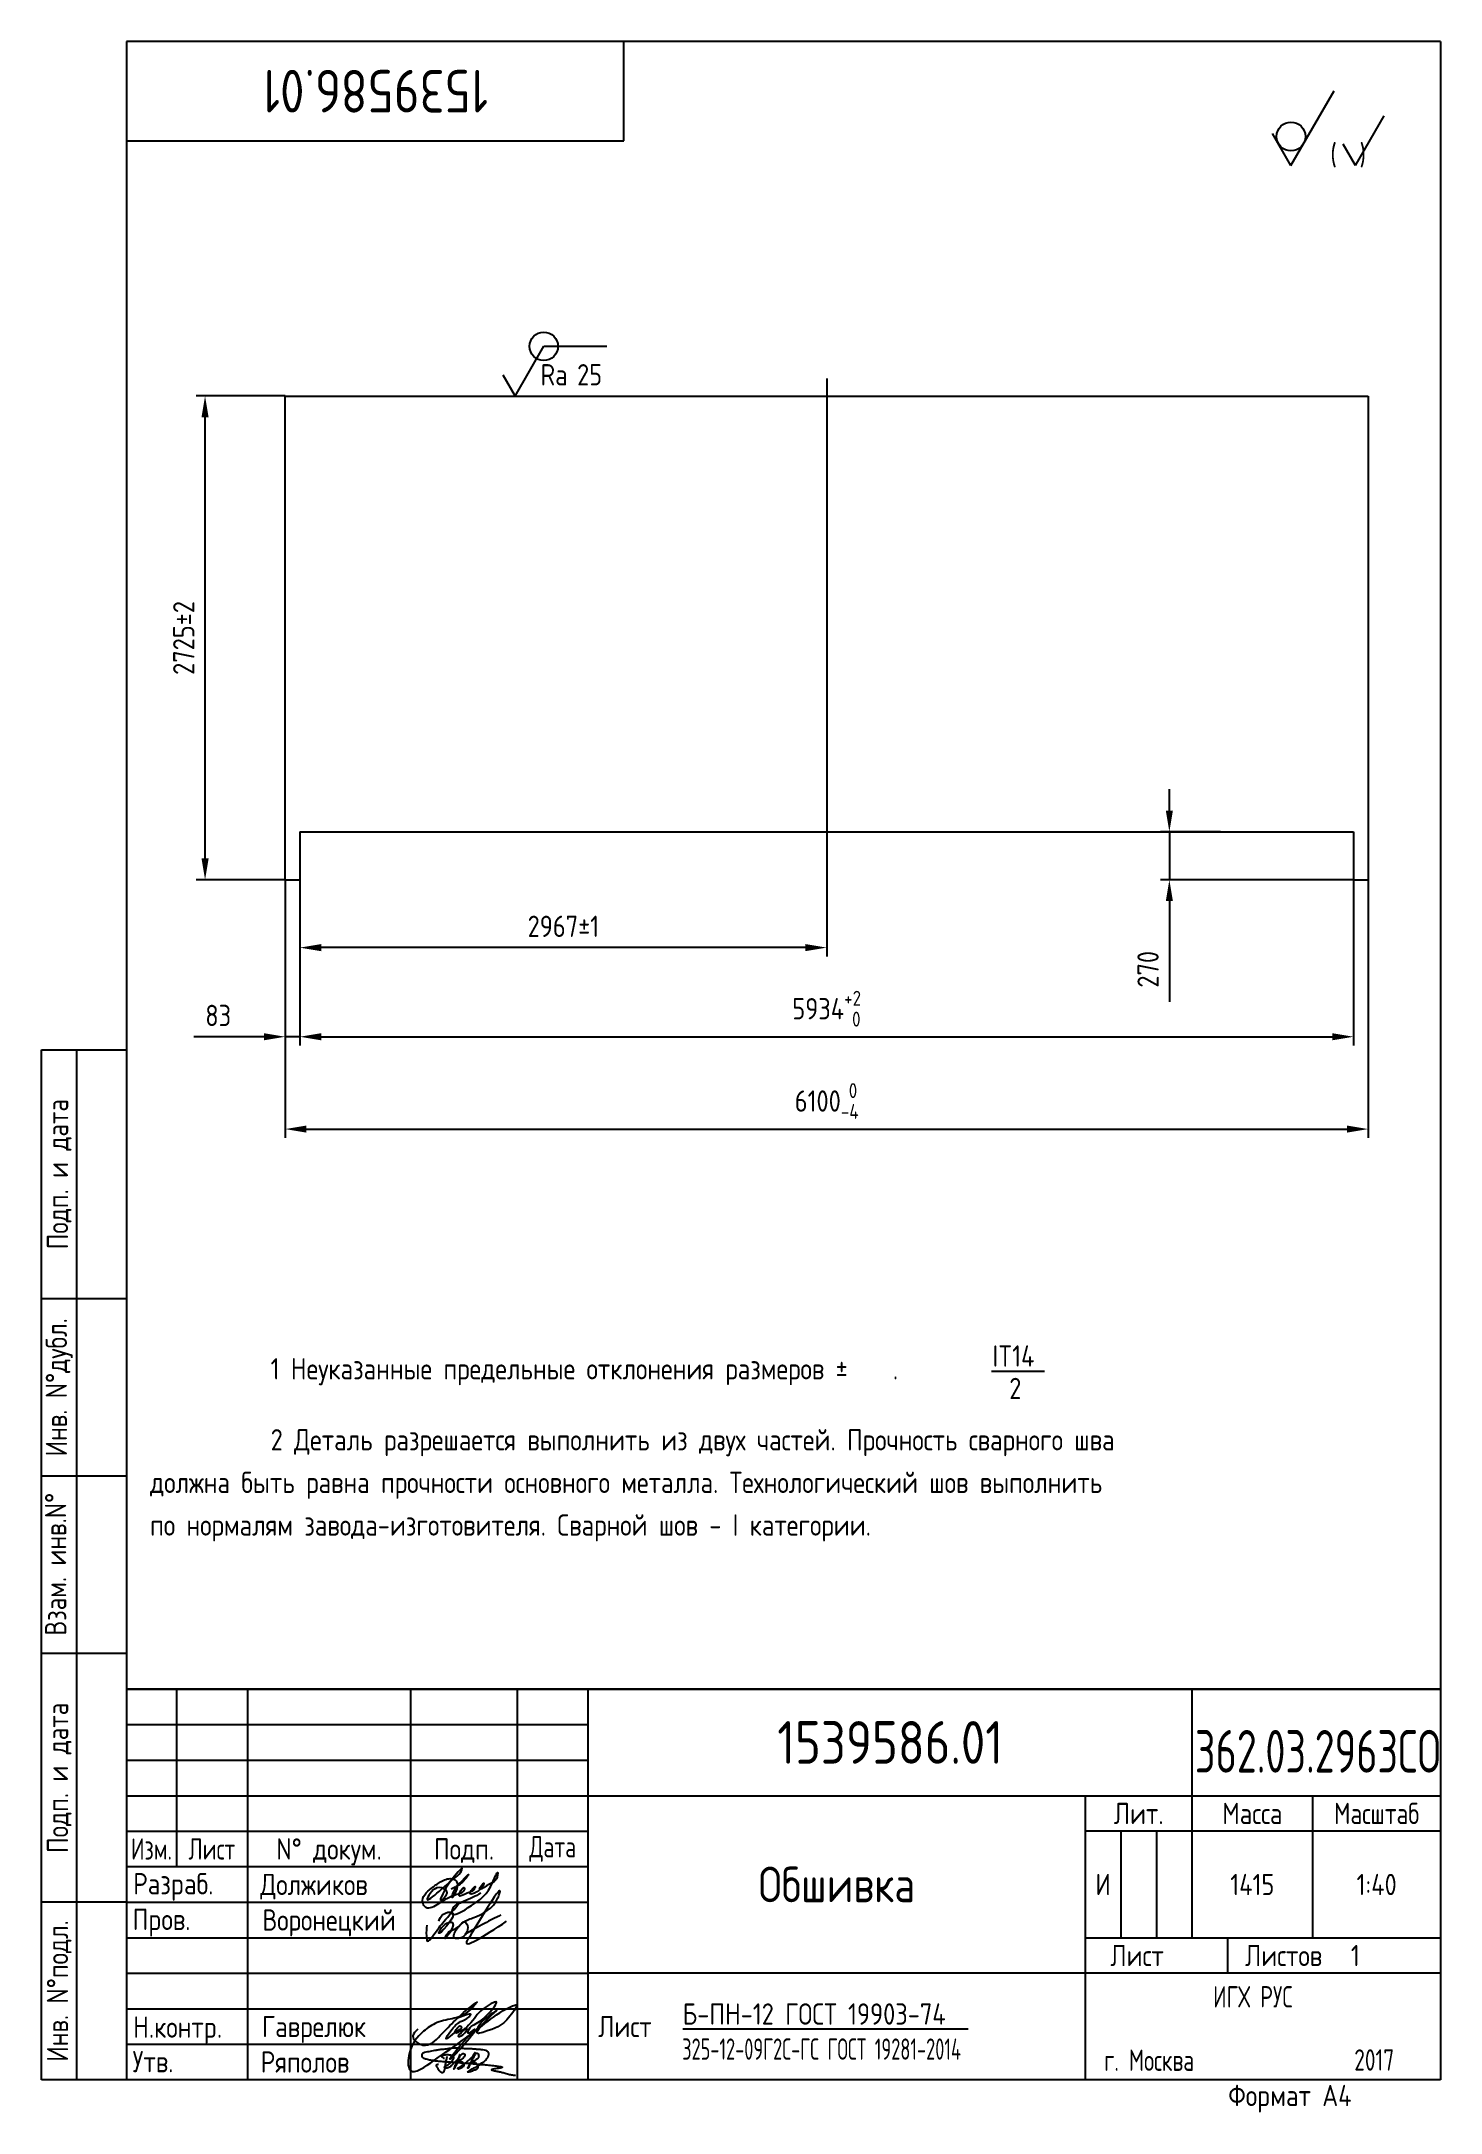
# Paper-space layout 'A4_protect' of a CAD drawing. Header units: millimetres. Extents: x 254 to 451, y 0 to 292.
# The model-space entities are those that its viewports show. They can reach past a viewport. Long polylines and large blocks are cut down to what shows.
import ezdxf
from ezdxf.enums import TextEntityAlignment as Align

# ---------------------------------------------------------------- set-up
doc = ezdxf.new("R2010")
doc.units = ezdxf.units.MM
doc.header["$LTSCALE"] = 0.3
doc.linetypes.add('CENTER', pattern=[50.8, 31.75, -6.35, 6.35, -6.35])
for name, color, linetype in [('Bord', 1, 'Continuous'), ('Cen', 5, 'CENTER'), ('Cont', 6, 'Continuous'), ('Dim', 7, 'Continuous'), ('Text', 3, 'Continuous'), ('Textb', 6, 'Continuous'), ('Vporti', 7, 'Continuous')]:
    doc.layers.add(name, color=color, linetype=linetype)
doc.layers.get('Vporti').off()
doc.styles.add('Style1', font='romans.shx', dxfattribs={"width": 0.8})
doc.dimstyles.new('Lin_40', dxfattribs={"dimscale": 40, "dimtxt": 3, "dimasz": 3, "dimexe": 1.25, "dimexo": 0, "dimgap": 1.5, "dimtad": 1, "dimtxsty": 'Style1', "dimcen": 2.5, "dimclrt": 3, "dimadec": 0, "dimazin": 0, "dimtfac": 1, "dimtmove": 0, "dimatfit": 3, "dimldrblk": 'DOT', "dimfxl": 1, "dimarcsym": 0})

# ---------------------------------------------------------------- blocks, each defined once
blk = doc.blocks.new('A4')
at = {"layer": 'Bord'}
for p, q in [((20, 55), (85, 55)), ((20, 50), (85, 50)), ((20, 45), (85, 45)), ((160, 40), (160, 25)), ((165, 40), (165, 25)), ((20, 30), (85, 30)), ((20, 25), (85, 25)), ((20, 20), (85, 20)), ((20, 15), (85, 15)), ((20, 10), (85, 10))]:
    blk.add_line(p, q, dxfattribs=at)
at = {"layer": 'Cont'}
for p, q in [((205, 292), (20, 292)), ((20, 292), (20, 5)), ((90, 278), (90, 292)), ((205, 292), (205, 5)), ((20, 278), (90, 278)), ((8, 5), (8, 150)), ((8, 150), (20, 150)), ((13, 5), (13, 150)), ((8, 115), (20, 115)), ((20, 90), (8, 90)), ((20, 65), (8, 65)), ((205, 60), (20, 60)), ((20, 60), (205, 60)), ((27, 60), (27, 35)), ((37, 60), (37, 5)), ((60, 5), (60, 60)), ((75, 60), (75, 5)), ((85, 5), (85, 60)), ((170, 60), (170, 25)), ((85, 45), (205, 45)), ((155, 5), (155, 45)), ((187, 25), (187, 45)), ((20, 40), (85, 40)), ((205, 40), (155, 40)), ((85, 35), (20, 35)), ((20, 30), (8, 30)), ((155, 25), (205, 25)), ((175, 25), (175, 20)), ((205, 20), (85, 20)), ((20, 5), (8, 5)), ((205, 5), (20, 5))]:
    blk.add_line(p, q, dxfattribs=at)
at = {"layer": 'Text', "style": 'Style1', "width": 0.8}
for s, p in [('Подп. и дата', (10.5, 132.5)), ('Инв. N%%dдубл.', (10.5, 102.5)), ('Взам. инв.N%%d ', (10, 78.38)), ('Подп. и дата', (10.5, 47.5)), ('Инв. N%%dподл.', (10.5, 17.5))]:
    blk.add_text(s, height=3, rotation=90, dxfattribs=at).set_placement(p, align=Align.MIDDLE)
at = {"layer": 'Text', "style": 'Style1'}
for s, width, p in [('Лит.', 0.8, (162.5, 42.5)), ('Масса', 0.8, (178.5, 42.5)), ('Масштаб', 0.75, (196, 42.5)), ('Изм.', 0.7, (23.5, 37.5)), ('Лист', 0.7, (32, 37.5)), ('N%%d докум.', 0.8, (48.5, 37.5)), ('Подп.', 0.8, (67.5, 37.5)), ('Лист', 0.8, (162.27, 22.5)), ('Листов', 0.8, (182.9, 22.5))]:
    blk.add_text(s, height=3, dxfattribs=dict(at, width=width)).set_placement(p, align=Align.MIDDLE_CENTER)
at = {"layer": 'Text', "style": 'Style1', "width": 0.7}
blk.add_text('Дата', height=3, dxfattribs=at).set_placement((80, 37.5), align=Align.MIDDLE)
at = {"layer": 'Text', "style": 'Style1', "width": 0.8}
for s, p in [('Разpаб.', (20.92, 31.1)), ('Пpов.', (20.84, 26.08)), ('Н.контp.', (20.92, 10.92)), ('Утв.', (20.84, 6.06)), ('Фоpмат А4', (175.11, 1.29))]:
    blk.add_text(s, height=3, dxfattribs=at).set_placement(p)
for tag, p in [('ФИО', (39, 31)), ('ФИО', (39, 26)), ('ГОСТ_СОРТАМЕНТА', (98.19, 14)), ('ФИО', (39, 11)), ('ФИО', (39, 6))]:
    blk.add_attdef(tag, p, '', height=3, dxfattribs=at)
for tag, p in [('И', (157.49, 32.5)), ('700', (178.5, 32.5)), ('1:20', (196, 32.5))]:
    blk.add_attdef(tag, text='', height=3, dxfattribs=at).set_placement(p, align=Align.MIDDLE)
blk.add_attdef('Сборочный_чертеж', text='', height=3, dxfattribs=at).set_placement((120, 21.3), align=Align.CENTER)
for tag, p in [('1', (171.12, 22.5)), ('2', (193, 22.5))]:
    blk.add_attdef(tag, text='', height=3, dxfattribs=at).set_placement(p, align=Align.MIDDLE_CENTER)
blk.add_attdef('ЛИСТ', text='', height=3, dxfattribs=at).set_placement((85.99, 12.5), align=Align.MIDDLE_LEFT)
at = {"layer": 'Text', "style": 'Style1', "width": 0.7}
blk.add_attdef('%%OГОСТ_ТЕХ._ТРЕБОВАНИЙ', text='', height=3, dxfattribs=at).set_placement((98.19, 8), align=Align.BOTTOM_LEFT)
at = {"layer": 'Textb', "style": 'Style1', "width": 0.8}
blk.add_attdef('1234567', (81, 290), '', height=6, rotation=180, dxfattribs=at)
blk.add_attdef('1234567', (123.4, 48), '', height=6, dxfattribs=at)
for tag, height, p in [('123ХЯ', 6, (183.62, 48)), ('НАИМЕНОВАНИЕ', 5, (120, 30))]:
    blk.add_attdef(tag, text='', height=height, dxfattribs=at).set_placement(p, align=Align.CENTER)
blk = doc.blocks.new('sherISO_12')
at = {"layer": 'Cont'}
for q in [(-15, -6.96), (-23.66, -12.96)]:
    blk.add_line((-21.06, -17.46), q, dxfattribs=at)
blk.add_circle((-21.06, -13.39), 2.03, dxfattribs=at)
at = {"layer": 'Text'}
for q in [(-7.92, -10.46), (-13.69, -14.46)]:
    blk.add_line((-11.96, -17.46), q, dxfattribs=at)
at = {"layer": 'Text', "style": 'Style1', "width": 0.8}
blk.add_text('(  )', height=3, dxfattribs=at).set_placement((-15.53, -17.46))
blk = doc.blocks.new('A$C3427693D')
at = {"layer": 'Text'}
blk.add_line((0, 3.92), (7.46, 3.92), dxfattribs=at)
at = {"layer": 'Text', "style": 'Style1', "width": 0.8}
for s, p in [('IT14', (0.13, 4.57)), ('2', (2.49, 0))]:
    blk.add_text(s, height=3, dxfattribs=at).set_placement(p)
blk = doc.blocks.new('*D8')
at = {"layer": 'Defpoints', "color": 0, "transparency": 16777216}
for p in [(2019, 2992), (2470, 2992), (2470, 267)]:
    blk.add_point(p, dxfattribs=at)
at = {"layer": 'Dim', "color": 0, "lineweight": -2, "transparency": 16777216}
for p, q in [((2470, 2992), (1969, 2992)), ((2019, 387), (2019, 2872)), ((2470, 267), (1969, 267))]:
    blk.add_line(p, q, dxfattribs=at)
at = {"layer": 'Dim', "color": 0, "transparency": 16777216}
for points in [[(1999, 2872), (2039, 2872), (2019, 2992)], [(1999, 387), (2039, 387), (2019, 267)]]:
    blk.add_solid(points, dxfattribs=at)
at = {"layer": 'Dim', "color": 3, "transparency": 16777216, "insert": (1899, 1629), "char_height": 120, "attachment_point": 5, "rotation": 90, "style": 'Style1'}
blk.add_mtext('2725%%p2', dxfattribs=at)
blk = doc.blocks.new('_Dot')
at = {"color": 0, "linetype": 'ByBlock', "lineweight": -2}
blk.add_line((-0.5, 0), (-1, 0), dxfattribs=at)
at = {"color": 0, "linetype": 'ByBlock', "const_width": 0.5}
blk.add_lwpolyline([(-0.25, 0, 1), (0.25, 0, 1)], format="xyb", close=True, dxfattribs=at)
blk = doc.blocks.new('*D9')
at = {"layer": 'Defpoints', "color": 0, "transparency": 16777216}
for p in [(2553, 267), (5520, 242), (2553, -115)]:
    blk.add_point(p, dxfattribs=at)
at = {"layer": 'Dim', "color": 0, "lineweight": -2, "transparency": 16777216}
for p, q in [((2553, 267), (2553, -165)), ((5520, 242), (5520, -165)), ((5400, -115), (2673, -115))]:
    blk.add_line(p, q, dxfattribs=at)
at = {"layer": 'Dim', "color": 0, "transparency": 16777216}
for points in [[(2673, -95), (2673, -135), (2553, -115)], [(5400, -95), (5400, -135), (5520, -115)]]:
    blk.add_solid(points, dxfattribs=at)
at = {"layer": 'Dim', "color": 3, "transparency": 16777216, "insert": (4037, 5), "char_height": 120, "attachment_point": 5, "style": 'Style1'}
blk.add_mtext('2967%%p1', dxfattribs=at)
blk = doc.blocks.new('*D10')
at = {"layer": 'Defpoints', "color": 0, "transparency": 16777216}
for p in [(2553, 267), (8487, 267), (8487, -617)]:
    blk.add_point(p, dxfattribs=at)
at = {"layer": 'Dim', "color": 0, "lineweight": -2, "transparency": 16777216}
for p, q in [((2553, 267), (2553, -667)), ((8487, 267), (8487, -667)), ((2673, -617), (8367, -617))]:
    blk.add_line(p, q, dxfattribs=at)
at = {"layer": 'Dim', "color": 0, "transparency": 16777216}
for points in [[(2673, -597), (2673, -637), (2553, -617)], [(8367, -597), (8367, -637), (8487, -617)]]:
    blk.add_solid(points, dxfattribs=at)
at = {"layer": 'Dim', "color": 3, "transparency": 16777216, "insert": (5520, -459), "char_height": 120, "attachment_point": 5, "style": 'Style1'}
blk.add_mtext('\\A1;5934{\\H0.7x;\\S+2^  0;}', dxfattribs=at)
blk = doc.blocks.new('*D11')
at = {"layer": 'Defpoints', "color": 0, "transparency": 16777216}
for p in [(2470, 267), (2553, 267), (2470, -617)]:
    blk.add_point(p, dxfattribs=at)
at = {"layer": 'Dim', "color": 0, "lineweight": -2, "transparency": 16777216}
for p, q in [((2470, 267), (2470, -667)), ((2553, 267), (2553, -667)), ((2350, -617), (1955, -617)), ((2553, -617), (2470, -617)), ((2673, -617), (2793, -617))]:
    blk.add_line(p, q, dxfattribs=at)
at = {"layer": 'Dim', "color": 0, "transparency": 16777216}
for points in [[(2350, -597), (2350, -637), (2470, -617)], [(2673, -597), (2673, -637), (2553, -617)]]:
    blk.add_solid(points, dxfattribs=at)
at = {"layer": 'Dim', "color": 3, "transparency": 16777216, "insert": (2093, -497), "char_height": 120, "attachment_point": 5, "style": 'Style1'}
blk.add_mtext('83', dxfattribs=at)
blk = doc.blocks.new('*D12')
at = {"layer": 'Defpoints', "color": 0, "transparency": 16777216}
for p in [(2470, 267), (8570, 267), (8570, -1137)]:
    blk.add_point(p, dxfattribs=at)
at = {"layer": 'Dim', "color": 0, "lineweight": -2, "transparency": 16777216}
for p, q in [((2470, 267), (2470, -1187)), ((8570, 267), (8570, -1187)), ((2590, -1137), (8450, -1137))]:
    blk.add_line(p, q, dxfattribs=at)
at = {"layer": 'Dim', "color": 0, "transparency": 16777216}
for points in [[(2590, -1117), (2590, -1157), (2470, -1137)], [(8450, -1117), (8450, -1157), (8570, -1137)]]:
    blk.add_solid(points, dxfattribs=at)
at = {"layer": 'Dim', "color": 3, "transparency": 16777216, "insert": (5520, -979), "char_height": 120, "attachment_point": 5, "style": 'Style1'}
blk.add_mtext('\\A1;6100{\\H0.7x;\\S 0^ -4;}', dxfattribs=at)
blk = doc.blocks.new('A$C6CF913E7')
at = {"layer": 'Text'}
blk.add_circle((0, 0), 2, dxfattribs=at)
blk = doc.blocks.new('sherISO_07')
at = {"layer": 'Text'}
blk.add_line((4.04, 7), (12.93, 7), dxfattribs=at)
blk.add_lwpolyline([(-1.73, 3), (0, 0), (4.04, 7)], dxfattribs=at)
blk.add_blockref('A$C6CF913E7', (4.04, 7))
at = {"layer": 'Text', "style": 'Style1', "width": 0.8}
blk.add_text('Ra', height=3, dxfattribs=at).set_placement((3.58, 1.5))
blk.add_attdef('25', (8.73, 1.5), '', height=3, dxfattribs=at)
blk = doc.blocks.new('*D15')
at = {"layer": 'Defpoints', "color": 0, "transparency": 16777216}
for p in [(7450, 537), (7738, 537), (8487, 267)]:
    blk.add_point(p, dxfattribs=at)
at = {"layer": 'Dim', "color": 0, "lineweight": -2, "transparency": 16777216}
for p, q in [((7450, 657), (7450, 777)), ((7738, 537), (7400, 537)), ((7450, 537), (7450, 267)), ((8487, 267), (7400, 267)), ((7450, 147), (7450, -420))]:
    blk.add_line(p, q, dxfattribs=at)
at = {"layer": 'Dim', "color": 0, "transparency": 16777216}
for points in [[(7430, 657), (7470, 657), (7450, 537)], [(7430, 147), (7470, 147), (7450, 267)]]:
    blk.add_solid(points, dxfattribs=at)
at = {"layer": 'Dim', "color": 3, "transparency": 16777216, "insert": (7330, -237), "char_height": 120, "attachment_point": 5, "rotation": 90, "style": 'Style1'}
blk.add_mtext('270', dxfattribs=at)

msp = doc.modelspace()

# ---------------------------------------------------------------- linework, layer by layer
at = {"layer": 'Cen'}
msp.add_line((5520.235, 3090.022), (5520.235, 241.543), dxfattribs=at)
at = {"layer": 'Cont'}
for p, q in [((2470.235, 2991.543), (8570.235, 2991.543)), ((2470.235, 266.543), (2470.235, 2991.543)), ((8570.235, 2991.543), (8570.235, 266.543)), ((2553.235, 536.543), (2553.235, 266.543)), ((2553.235, 536.543), (8487.235, 536.543)), ((8487.235, 536.543), (8487.235, 266.543)), ((2470.235, 266.543), (2553.235, 266.543)), ((8487.235, 266.543), (8570.235, 266.543))]:
    msp.add_line(p, q, dxfattribs=at)

# ---------------------------------------------------------------- block references
at = {"layer": 'Dim', "xscale": 40, "yscale": 40, "zscale": 40}
msp.add_blockref('sherISO_07', (3765.001, 2991.543), dxfattribs=at).add_auto_attribs({'25': '25'})

# ---------------------------------------------------------------- dimensions: what is measured, and where the dimension line sits
at = {"layer": 'Dim'}
dim = msp.add_linear_dim(base=(2019.043, 2991.543), p1=(2470.235, 266.543), p2=(2470.235, 2991.543), angle=90, text='<>%%p2', dimstyle='Lin_40', dxfattribs=at)
dim.commit()
dim.dimension.update_dxf_attribs({"geometry": '*D8', "text_midpoint": (1899.043, 1629.043)})
dim = msp.add_linear_dim(base=(7449.506, 536.543), p1=(8487.235, 266.543), p2=(7737.599, 536.543), angle=90, dimstyle='Lin_40', dxfattribs=at)
dim.commit()
dim.dimension.update_dxf_attribs({"geometry": '*D15', "text_midpoint": (7449.506, -236.885), "dimtype": 160})
dim = msp.add_linear_dim(base=(2470.235, -617.454), p1=(2553.235, 266.543), p2=(2470.235, 266.543), dimstyle='Lin_40', dxfattribs=at)
dim.commit()
dim.dimension.update_dxf_attribs({"geometry": '*D11', "text_midpoint": (2092.52, -497.454)})
for base, p1, p2, text, picture, middle in [((8570.235, -1137.375), (2470.235, 266.543), (8570.235, 266.543), '\\A1;<>{\\H0.7x;\\S 0^ -4;}', '*D12', (5520.235, -979.375)), ((2553.235, -114.741), (5520.235, 241.543), (2553.235, 266.543), '<>%%p1', '*D9', (4036.735, 5.259)), ((8487.235, -617.454), (2553.235, 266.543), (8487.235, 266.543), '\\A1;<>{\\H0.7x;\\S+2^  0;}', '*D10', (5520.235, -459.454))]:
    dim = msp.add_linear_dim(base=base, p1=p1, p2=p2, text=text, dimstyle='Lin_40', dxfattribs=at)
    dim.commit()
    dim.dimension.update_dxf_attribs({"geometry": picture, "text_midpoint": middle})

psp = doc.layouts.new('A4_protect')

# ---------------------------------------------------------------- linework, layer by layer
at = {"layer": 'Cont'}
psp.add_line((451.13, 292), (451.13, 5), dxfattribs=at)
at = {"layer": 'Text'}
for points, knots in [([(315.99, 31.28), (315.23, 30.86), (313.92, 30.14), (312.04, 29.55), (311.72, 27.62), (316.65, 30.72), (316.98, 31.33), (318.39, 34.36), (318.35, 32.92), (317.48, 32.8), (315.29, 31.32), (316.6, 33.08), (316.07, 31.56), (313.54, 30.45), (315.43, 32.63), (314.89, 31.42), (314.16, 31.45), (312.29, 30.21), (313.63, 32.48), (313.75, 31.38), (311.84, 30.94), (310.57, 30.11), (308.43, 28.75), (307.38, 30.49), (308.88, 31.91), (310.29, 32.87), (311.57, 33.51), (312.53, 33.09), (312.94, 32.1), (311.64, 29.79), (312.34, 32.07), (312.94, 32.53), (314.59, 34.34), (313.6, 32.89), (312.87, 32.35), (312.07, 31.95), (311.82, 31.83)], [0, 0, 0, 0, 2.703743, 4.672825, 5.02799, 7.955933, 13.437489, 13.883188, 14.189441, 16.413959, 17.478513, 18.47964, 18.959294, 20.910841, 22.003091, 22.470554, 23.533771, 24.710748, 26.01626, 26.201331, 27.488187, 30.382065, 32.258784, 33.069724, 35.439902, 37.010787, 38.612861, 39.32109, 39.818865, 41.83144, 42.782113, 44.494961, 45.867914, 46.467245, 48.290622, 49.101188, 49.101188, 49.101188, 49.101188]), ([(310.34, 30.5), (310.76, 31.42), (311.3, 32.6), (313.57, 35.16), (313.12, 34), (311.61, 32.97), (307.41, 28.86), (309.06, 31.6), (310.04, 32.29), (311.6, 31.59), (310.96, 30.79), (310.44, 30.1), (310.28, 30.37), (310.32, 30.45), (310.34, 30.5)], [0, 0, 0, 0, 4.062617, 5.226919, 5.800291, 6.663227, 11.774431, 12.938639, 14.11351, 15.354081, 16.396133, 16.918576, 17.03251, 17.182794, 17.182794, 17.182794, 17.182794]), ([(310.07, 27.31), (310.23, 27.69), (310.55, 28.44), (313.05, 28.99), (311.24, 26.54), (309.73, 25.21), (310.78, 27.21), (312.92, 27.28), (310.45, 23.98), (311.51, 26.19), (312.68, 26.09), (313.65, 27.59), (314.49, 26.21), (313.65, 24.87), (311.62, 24.87), (313.2, 27.27), (315.61, 27.94), (317.98, 29.23), (319.47, 33.66), (315.69, 27.13), (313.02, 22.99), (316.49, 25.25), (319.63, 27.31)], [0, 0, 0, 0, 1.213353, 2.399709, 5.497648, 5.861317, 7.611627, 8.43806, 10.837371, 11.583123, 13.461301, 14.534506, 15.162086, 17.217848, 17.944717, 20.123775, 21.948027, 26.460707, 27.144718, 34.52243, 35.159468, 41.304292, 41.304292, 41.304292, 41.304292]), ([(308.38, 26.75), (308.34, 26.3), (308.28, 25.64), (308.43, 24.1), (309.77, 26), (310.9, 27.42), (312.28, 29.04), (313.08, 29.98)], [0, 0, 0, 0, 1.523947, 2.237958, 3.351836, 5.856423, 9.374056, 9.374056, 9.374056, 9.374056]), ([(318.81, 28.2), (318.04, 27.81), (316.33, 26.94), (314.66, 25.98), (313.73, 25.45)], [0, 0, 0, 0, 2.587978, 5.77327, 5.77327, 5.77327, 5.77327]), ([(307.12, 12.12), (306.79, 11.81), (305.91, 11), (308.3, 9.14), (311.43, 12.4), (312.92, 14.02), (315.81, 16.23), (313.91, 14.16), (312.5, 13.63), (309.8, 13.25), (307.5, 11.59), (305.77, 9.54), (305.62, 5.02), (311.78, 9.4), (315.53, 12), (318.81, 14.71), (321.48, 15.83), (319.16, 12.5), (317.87, 12.19), (314.56, 11.12), (316.83, 13.56), (318.9, 15.27), (316.21, 13.47), (315.1, 11.37), (310.32, 6.24), (312.92, 9.72), (316.04, 12.95), (313.9, 11.14), (314.45, 12.47), (315.62, 13), (316.8, 13.86), (319.06, 16.7), (315.44, 14.59), (315.14, 13.29), (312.1, 10.69), (313.72, 11.38), (314.32, 12.61), (313.26, 11.82), (311.96, 11.3), (313.01, 12.94), (313.37, 12.23), (312.3, 11.77), (310.49, 10.01), (311.98, 12.25), (312.9, 13.21), (314.06, 13.53), (315.01, 14.56), (313.76, 14.08), (312.72, 13.68)], [0, 0, 0, 0, 1.17994, 3.087717, 5.863103, 12.338328, 12.854096, 14.088578, 16.834551, 19.302558, 21.570562, 25.210018, 27.650956, 31.348291, 40.129863, 44.562748, 45.223917, 46.979401, 51.214655, 52.099288, 55.323111, 56.227801, 58.471865, 60.028126, 65.752911, 68.466223, 71.038525, 71.934922, 72.780229, 73.495807, 76.028152, 77.999346, 80.11892, 83.1954, 85.334448, 86.270878, 87.060466, 88.110212, 88.803314, 89.989889, 90.197567, 90.706974, 92.884587, 94.19917, 96.055742, 97.375783, 97.753899, 99.636325, 99.636325, 99.636325, 99.636325]), ([(310.88, 7.99), (310.83, 8), (310.74, 8.03), (310.64, 8.12), (310.56, 8.19), (310.49, 8.31), (310.58, 8.39), (310.69, 8.46), (310.86, 8.51), (311.07, 8.54), (311.3, 8.57), (311.52, 8.54), (311.75, 8.49), (311.96, 8.4), (312.15, 8.25), (312.16, 8.04), (312.08, 7.88), (311.98, 7.72), (311.88, 7.56), (311.73, 7.4), (311.6, 7.24), (311.45, 7.14), (311.33, 7.04), (311.2, 6.98), (311.06, 6.92), (310.94, 6.86), (310.87, 6.83), (310.82, 6.77), (310.89, 6.72), (310.97, 6.71), (311.1, 6.69), (311.25, 6.69), (311.42, 6.74), (311.63, 6.81), (311.81, 6.96), (311.97, 7.13), (312.14, 7.27), (312.29, 7.43), (312.44, 7.55), (312.55, 7.66), (312.63, 7.76), (312.77, 7.91), (312.89, 8.15), (312.99, 8.3), (313.05, 8.58), (312.93, 8.28), (312.9, 8.06), (312.74, 7.71), (312.66, 7.43), (312.57, 7.19), (312.45, 6.93), (312.37, 6.74), (312.16, 6.39), (312.33, 6.79), (312.42, 7.07), (312.59, 7.36), (312.71, 7.62), (312.78, 7.81), (312.89, 8.02), (313.03, 8.2), (313.1, 8.37), (313.22, 8.5), (313.36, 8.66), (313.55, 8.72), (313.72, 8.65), (313.78, 8.49), (313.73, 8.32), (313.6, 8.13), (313.41, 7.99), (313.25, 7.84), (313.1, 7.78), (313.02, 7.74), (312.83, 7.71), (313.05, 7.69), (313.18, 7.62), (313.35, 7.55), (313.46, 7.41), (313.55, 7.29), (313.59, 7.16), (313.59, 6.99), (313.51, 6.82), (313.33, 6.68), (313.12, 6.56), (312.93, 6.48), (312.72, 6.54), (312.83, 6.72), (312.99, 6.78), (313.15, 6.89), (313.31, 6.98), (313.44, 7.08), (313.56, 7.15), (313.65, 7.23), (313.75, 7.3), (313.86, 7.39), (313.98, 7.49), (314.17, 7.64), (314.36, 7.81), (314.53, 7.99), (314.69, 8.11), (314.82, 8.23), (314.91, 8.36), (315.03, 8.46), (315.12, 8.59), (315.18, 8.7), (315.19, 8.89), (315.05, 8.7), (314.98, 8.56), (314.89, 8.31), (314.8, 8.08), (314.7, 7.84), (314.63, 7.6), (314.53, 7.4), (314.43, 7.17), (314.37, 6.96), (314.31, 6.76), (314.26, 6.65), (314.09, 6.61), (314.32, 6.95), (314.45, 7.16), (314.63, 7.49), (314.76, 7.7), (314.88, 7.94), (315.04, 8.22), (315.17, 8.51), (315.31, 8.69), (315.49, 8.8), (315.66, 8.63), (315.7, 8.43), (315.7, 8.24), (315.65, 8.07), (315.53, 7.95), (315.39, 7.84), (315.23, 7.73), (315.08, 7.65), (314.91, 7.61), (314.81, 7.59), (314.59, 7.6), (314.77, 7.56), (314.86, 7.52), (314.98, 7.5), (315.1, 7.45), (315.22, 7.43), (315.33, 7.34), (315.4, 7.24), (315.49, 7.13), (315.54, 7.01), (315.57, 6.88), (315.59, 6.75), (315.56, 6.61), (315.45, 6.5), (315.3, 6.39), (315.11, 6.35), (314.89, 6.27), (314.68, 6.17), (314.42, 6.1), (314.27, 6.06), (314.12, 6.04), (314.23, 6.2), (314.32, 6.26), (314.52, 6.4), (314.76, 6.5), (315.04, 6.66), (315.25, 6.78), (315.41, 6.85), (315.55, 6.94), (315.69, 7.05), (315.92, 7.2), (316.18, 7.38), (316.45, 7.56), (316.67, 7.74), (316.8, 7.91), (316.93, 8.06), (317, 8.22), (317.08, 8.36), (317.12, 8.54), (317.16, 8.75), (316.91, 9.1), (316.38, 9.21), (315.79, 9.25), (315.27, 9.28), (314.76, 9.35), (314.28, 9.37), (313.8, 9.36), (313.37, 9.4), (312.99, 9.4), (312.67, 9.43), (312.35, 9.45), (312.01, 9.43), (311.67, 9.41), (311.31, 9.35), (310.92, 9.29), (310.56, 9.28), (310.23, 9.23), (309.89, 9.14), (309.48, 9.15), (309.08, 8.99), (308.67, 8.97), (308.28, 8.86), (307.95, 8.81), (307.73, 8.67), (307.68, 8.44), (307.73, 8.22), (307.97, 8), (308.29, 7.95), (308.7, 7.82), (309.18, 7.77), (309.64, 7.67), (310.05, 7.63), (310.43, 7.63), (310.82, 7.56), (311.38, 7.55), (311.95, 7.45), (312.62, 7.48), (313.23, 7.38), (313.84, 7.33), (314.43, 7.33), (315.02, 7.24), (315.7, 7.17), (316.34, 7.16), (316.86, 7.08), (317.31, 7.04), (317.74, 7.02), (318.12, 6.94), (318.43, 6.9), (318.71, 6.86), (318.88, 6.85), (319.12, 6.75), (318.88, 6.68), (318.72, 6.64), (318.41, 6.6), (318.08, 6.54), (317.8, 6.53), (317.35, 6.36), (317.92, 6.29), (318.25, 6.21), (318.78, 6.09), (319.31, 5.97), (319.87, 5.77), (320.35, 5.7), (320.68, 5.65), (320.81, 5.63), (320.88, 5.62)], [0, 0, 0, 0, 0.153866, 0.270441, 0.388867, 0.510533, 0.592156, 0.71333, 0.90842, 1.11344, 1.349254, 1.61246, 1.782219, 2.047249, 2.291879, 2.451528, 2.651081, 2.806158, 3.017979, 3.227348, 3.462381, 3.633009, 3.75766, 3.920516, 4.080796, 4.214529, 4.291786, 4.349969, 4.397594, 4.50822, 4.594826, 4.799244, 4.954392, 5.128468, 5.437537, 5.632649, 5.842485, 6.094987, 6.293219, 6.410959, 6.551192, 6.687808, 7.022147, 7.294342, 7.425356, 7.52079, 7.946481, 8.313051, 8.59833, 8.833695, 9.090496, 9.427695, 9.601191, 9.883219, 10.093306, 10.673943, 10.798776, 10.974628, 11.287247, 11.486184, 11.648652, 11.848902, 12.027194, 12.25348, 12.40059, 12.537783, 12.716293, 12.91523, 13.208551, 13.438489, 13.549668, 13.67779, 13.77127, 13.930001, 14.029091, 14.272112, 14.434836, 14.547084, 14.739051, 14.830983, 15.061241, 15.268922, 15.500489, 15.788979, 15.879568, 16.024283, 16.221854, 16.418714, 16.593102, 16.783247, 16.91018, 17.018213, 17.135263, 17.278205, 17.430482, 17.620087, 17.979626, 18.191789, 18.388716, 18.565718, 18.714854, 18.857929, 19.039974, 19.171375, 19.283034, 19.400085, 19.618058, 19.882245, 20.150781, 20.377854, 20.649532, 20.89723, 21.042543, 21.40016, 21.557817, 21.667145, 21.752781, 21.926256, 22.412297, 22.813145, 22.961412, 23.171289, 23.607257, 23.940428, 24.110007, 24.291214, 24.48084, 24.697609, 24.904078, 25.034245, 25.218018, 25.407651, 25.573473, 25.787447, 25.930292, 26.051316, 26.18846, 26.285312, 26.406799, 26.52425, 26.630463, 26.793722, 26.898606, 27.029313, 27.171012, 27.314101, 27.419918, 27.580557, 27.709367, 27.829268, 28.024364, 28.266961, 28.41242, 28.705761, 28.989137, 29.187748, 29.233768, 29.332802, 29.529535, 29.667094, 30.039923, 30.332117, 30.61061, 30.769982, 30.856778, 31.109923, 31.313488, 31.656425, 32.066331, 32.296628, 32.49714, 32.710276, 32.891468, 33.014834, 33.177747, 33.444503, 33.618009, 34.409008, 34.914636, 35.419802, 35.95397, 36.458179, 36.88069, 37.388403, 37.738353, 38.034261, 38.353468, 38.693154, 39.037638, 39.391136, 39.787481, 40.203773, 40.488977, 40.784975, 41.26625, 41.668005, 42.070065, 42.499388, 42.869834, 43.079573, 43.213439, 43.554591, 43.717296, 44.153724, 44.506336, 45.019111, 45.587859, 45.90191, 46.270392, 46.703958, 47.093115, 47.952647, 48.44014, 49.079253, 49.808223, 50.268654, 50.851051, 51.604831, 52.298429, 52.776925, 53.1907, 53.661988, 54.042386, 54.348524, 54.616841, 54.853814, 54.983777, 55.126096, 55.333328, 55.613101, 56.008732, 56.315809, 56.59982, 56.87931, 57.399251, 57.889617, 58.432507, 59.066698, 59.660314, 59.862668, 60.07277, 60.07277, 60.07277, 60.07277]), ([(310.02, 7.15), (309.96, 7.14), (309.87, 7.13), (309.76, 7.1), (309.63, 7), (309.77, 6.87), (309.84, 6.73), (309.97, 6.55), (310.09, 6.34), (310.27, 6.16), (310.41, 6.06), (310.56, 6.02), (310.72, 6.05), (310.84, 6.16), (310.91, 6.41), (310.95, 6.69), (311.02, 7.02), (311.05, 7.29), (311.09, 7.54), (311.17, 7.81), (311.21, 8.05), (311.25, 8.21), (311.26, 8.26)], [0, 0, 0, 0, 0.15847, 0.269731, 0.363591, 0.555514, 0.688037, 0.848606, 1.204359, 1.433632, 1.58673, 1.729549, 1.880686, 2.057874, 2.19169, 2.63505, 2.928153, 3.184121, 3.441863, 3.696117, 4.025873, 4.178055, 4.178055, 4.178055, 4.178055])]:
    psp.add_open_spline(points, degree=3, knots=knots, dxfattribs=at)

# ---------------------------------------------------------------- block references
ref = psp.add_blockref('A4', (246.13, 0))
ref.add_attrib('1234567', '1539586.01', dxfattribs={"layer": 'Textb', "height": 6, "style": 'Style1', "width": 0.8}).set_placement((373.63, 52.5), align=Align.MIDDLE_CENTER)
ref.add_attrib('НАИМЕНОВАНИЕ', 'Обшивка', dxfattribs={"layer": 'Textb', "height": 5, "style": 'Style1', "width": 0.8}).set_placement((366.13, 30), align=Align.CENTER)
ref.add_attrib('ЛИСТ', 'Лист', dxfattribs={"layer": 'Text', "height": 3, "style": 'Style1', "width": 0.8}).set_placement((332.53, 12.5), align=Align.MIDDLE_LEFT)
ref.add_attrib('ГОСТ_СОРТАМЕНТА', '%%uБ-ПН-12 ГОСТ 19903-74  ', (344.42, 12.76), dxfattribs={"layer": 'Text', "height": 3, "style": 'Style1', "width": 0.8})
ref.add_attrib('%%OГОСТ_ТЕХ._ТРЕБОВАНИЙ', '325-12-09Г2С-ГС ГОСТ 19281-2014', dxfattribs={"layer": 'Text', "height": 3, "style": 'Style1', "width": 0.6}).set_placement((344.35, 6.92), align=Align.BOTTOM_LEFT)
ref.add_attrib('И', 'И', dxfattribs={"layer": 'Text', "height": 3, "style": 'Style1', "width": 0.8}).set_placement((403.62, 32.5), align=Align.MIDDLE)
ref.add_attrib('700', '1415', dxfattribs={"layer": 'Text', "height": 3, "style": 'Style1', "width": 0.8}).set_placement((424.63, 32.5), align=Align.MIDDLE)
ref.add_attrib('1:20', '1:40', dxfattribs={"layer": 'Text', "height": 3, "style": 'Style1', "width": 0.8}).set_placement((442.13, 32.5), align=Align.MIDDLE)
ref.add_attrib('2', '1', dxfattribs={"layer": 'Text', "height": 3, "style": 'Style1', "width": 0.8}).set_placement((439.13, 22.5), align=Align.MIDDLE_CENTER)
ref.add_attrib('200', '2017', (438.98, 6.29), dxfattribs={"layer": 'Text', "height": 3, "style": 'Style1', "width": 0.7})
ref.add_attrib('1234567', '1539586.01', dxfattribs={"layer": 'Textb', "height": 6, "rotation": 180, "style": 'Style1', "width": 0.8}).set_placement((301.13, 285), align=Align.MIDDLE_CENTER)
at = {"layer": 'Dim'}
for name, p in [('sherISO_12', (451.13, 292)), ('A$C3427693D', (387.91, 100.84))]:
    psp.add_blockref(name, p, dxfattribs=at)

# ---------------------------------------------------------------- texts
at = {"layer": 'Text', "style": 'Style1'}
for s, width, p in [('1 Неуказанные предельные отклонения размеров %%P    .', 0.8, (286.41, 103.61)), ('2 Деталь разрешается выполнить из двух частей. Прочность сварного шва', 0.8, (286.41, 93.61)), ('должна быть равна прочности основного металла. Технологический шов выполнить', 0.8, (269.43, 87.61)), ('по нормалям завода-изготовителя. Сварной шов - I категории.', 0.8, (269.43, 81.61)), ('г. Москва', 0.7, (403.77, 6.25))]:
    psp.add_text(s, height=3, dxfattribs=dict(at, width=width)).set_placement(p)
at = {"layer": 'Text', "style": 'Style1', "width": 0.8}
for s, p in [('Должиков', (292.51, 32.5)), ('Воронецкий', (294.63, 27.5)), ('Гаврелюк', (292.51, 12.5)), ('Ряполов', (291.24, 7.5))]:
    psp.add_text(s, height=3, dxfattribs=at).set_placement(p, align=Align.MIDDLE_CENTER)
at = {"layer": 'Text', "style": 'Style1', "width": 0.7}
psp.add_text('ИГХ РУС', height=3, dxfattribs=at).set_placement((424.71, 16.69), align=Align.MIDDLE)
at = {"layer": 'Textb', "style": 'Style1', "width": 0.500207}
psp.add_text('362.03.2963СО', height=6, dxfattribs=at).set_placement((416.55, 48.25), (451.13, 48.25), align=Align.FIT)

# ---------------------------------------------------------------- viewports
at = {"layer": 'Vporti'}
psp.add_viewport(center=(358.63, 189.18), size=(185, 144.6433), view_center_point=(5277.281, 875.956), view_height=5785.73253, dxfattribs=at)

doc.saveas('drawing.dxf')
